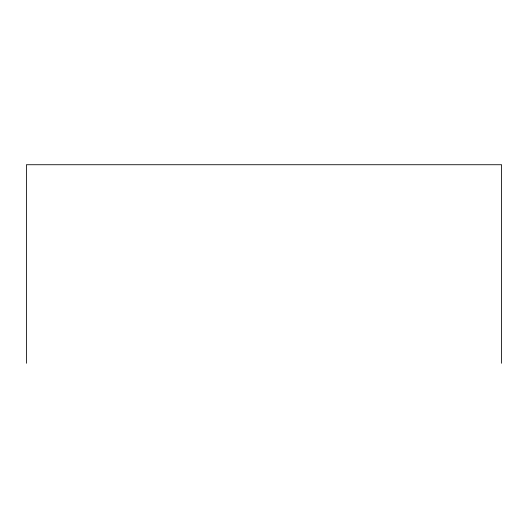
<?xml version="1.0" encoding="UTF-8"?>
<svg xmlns="http://www.w3.org/2000/svg" width="528" height="528" viewBox="0 0 528 528"><rect width="100%" height="100%" fill="white"/><g stroke="black" fill="none" stroke-linecap="round" stroke-linejoin="round"><path stroke-width="0.79" d="M501.6 363.271L501.6 164.729L26.4 164.729L26.4 363.271"/></g></svg>
